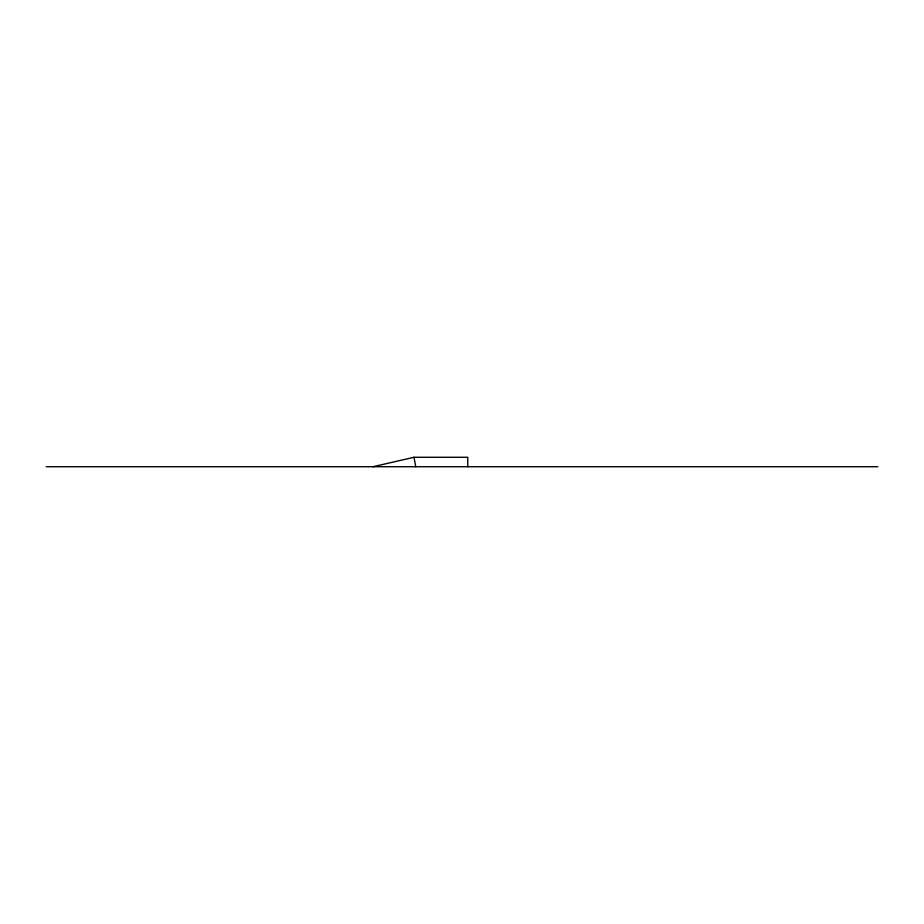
<?xml version="1.0" encoding="UTF-8"?>
<svg xmlns="http://www.w3.org/2000/svg" width="924" height="924" viewBox="0 0 924 924"><rect width="100%" height="100%" fill="white"/><g stroke="black" fill="none" stroke-linecap="round" stroke-linejoin="round"><path stroke-width="1.39" d="M372.961 466.724L413.987 457.276L467.752 457.276L467.752 466.724M46.2 466.724L877.8 466.724M413.987 457.276L415.754 466.724"/></g></svg>
